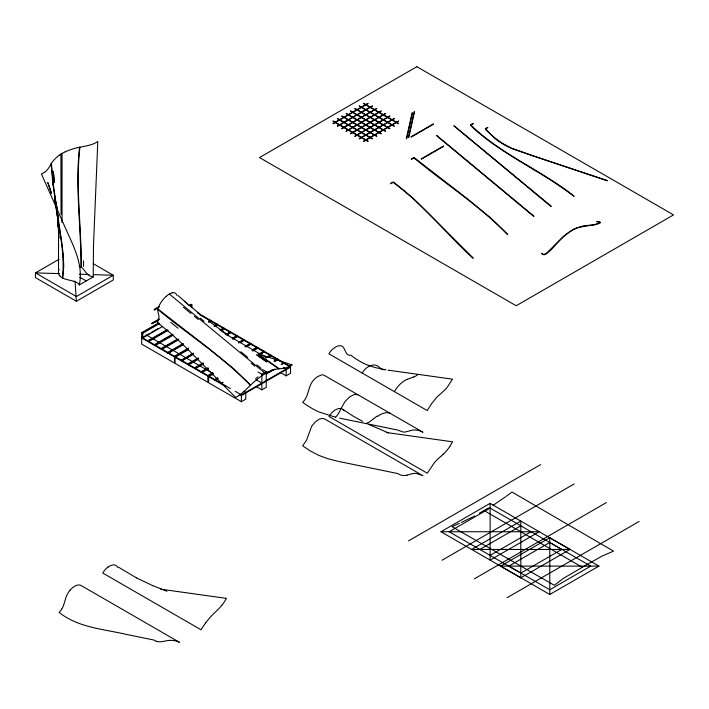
<?xml version="1.0" encoding="UTF-8"?>
<svg xmlns="http://www.w3.org/2000/svg" width="709" height="709" viewBox="0 0 709 709"><rect width="100%" height="100%" fill="white"/><g stroke="black" fill="none" stroke-linecap="round" stroke-linejoin="round"><path stroke-width="1.06" d="M61.045 214.393L60.912 154.013M81.349 267.258C81.535 227.234 75.367 187.194 79.904 147.215M80.994 267.258C81.198 227.234 75.012 187.185 79.559 147.197M58.51 269.597L58.537 231.099L58.785 238.073L57.881 217.893M233.864 368.972L250.578 385.067M436.531 135.587L533.744 216.458M436.877 135.605L533.957 216.192M63.154 254.097L63.766 266.167L62.773 277.999M474.525 129.26L474.543 129.277C504.586 155.794 542.261 171.764 573.865 196.34M487.243 127.576L485.328 128.754L485.364 129.366M62.427 277.972C65.653 250.401 57.11 223.202 54.699 195.888L58.466 219.887L54.531 196.951L57.509 211.468M600.036 222.139L594.904 224.762L583.463 225.825L573.333 229.273L563.628 236.203L547.002 252.803L543.865 254.566L541.676 253.281M73.949 281.287A12.523 7.232 0 0 1 77.184 282.776A12.097 6.984 0 0 1 79.311 284.929C83.839 263.863 72.415 244.233 64.359 225.639L41.441 173.989A25.019 14.446 0 0 0 44.366 172.358M406.346 138.698L412.115 112.837M406.691 138.769L412.461 112.917M408.411 137.573L414.18 111.721M408.747 137.652L414.517 111.792M292.081 364.896L292.073 364.913A25.019 11.069 -50.4 0 1 289.059 366.544A25.311 11.193 -50.4 0 1 286.312 367.661A31.019 13.719 -50.4 0 1 283.697 368.29M57.597 217.273L52.971 184.473M63.58 605.353L65.919 597.625A15.031 8.676 -60 0 1 67.585 593.796A12.682 7.32 -60 0 1 69.952 590.313M292.064 364.931L258.067 353.747M61.701 242.256L53.308 184.482L51.429 163.628M607.267 180.503L533.709 156.086L511.074 147.942L501.963 143.103L493.287 136.793L485.532 129.038L487.889 127.602M440.75 456.428L438.72 458.174A28.13 16.245 -60 0 0 433.979 463.243L427.305 473.231L329.003 416.475L331.537 412.966L334.692 410.219L338.096 408.641L341.064 408.473L344.991 401.586L349.643 396.872L354.314 394.443L357.992 394.727M340.861 408.996L339.921 410.848A17.681 10.21 -60 0 1 335.534 417.326M362.237 373.067C365.383 366.757 375.017 361.227 380.299 368.326M283.689 368.29A47.6 21.048 -50.4 0 1 282.483 368.45L279.009 368.777M449.772 446.502L452.608 441.813L386.21 432.481M443.258 454.247L440.909 456.295M255.657 378.712L257.916 376.798M373.696 418.7L377.117 416.041M373.421 418.913L370.399 421.217A21.944 13.187 -59.3 0 1 366.057 423.53M506.412 496.14L512.022 492.064L613.542 551.15L602.278 555.971L585.696 565.312L563.425 578.358L554.385 585.306L452.041 526.69L459.379 523.339M505.73 496.672L494.554 504.329M494.474 504.374L492.95 505.295M153.188 323.082L154.119 322.533M390.482 183.454L393.016 182.071L393.947 182.39L413.25 198.325L473.178 257.987M390.615 183.764L393.194 182.39M470.803 125.094L473.222 123.694M488.581 507.866L479.417 513.156M59.077 259.246L35.45 272.894L35.45 277.618L76.412 301.272L113.272 279.984L113.272 275.26L93.269 263.704M332.982 123.49L367.918 103.319M333.15 123.791L368.086 103.62M337.342 126.007L372.278 105.836M337.519 126.308L372.455 106.137M341.711 128.533L376.647 108.362M341.889 128.834L376.825 108.663M79.328 284.929L93.189 276.918L93.526 244.49L97.798 141.587A25.019 14.446 0 0 1 94.829 143.227A25.311 14.614 0 0 1 91.426 144.565A31.019 17.902 0 0 1 87.615 145.629A47.6 27.483 0 0 1 85.656 146.054L79.727 147.206A51.323 29.627 0 0 0 75.863 148.084A49.329 28.475 0 0 0 72.141 149.182A55.532 32.065 0 0 0 68.56 150.432A48.212 27.837 0 0 0 65.228 151.832M346.081 131.05L381.017 110.879M346.258 131.351L381.194 111.18M350.45 133.576L385.386 113.405M350.627 133.877L385.554 113.706M354.819 136.093L389.755 115.922M354.987 136.394L389.923 116.223M359.188 138.618L394.115 118.447M359.357 138.92L394.293 118.749M363.549 141.135L398.485 120.973M363.726 141.437L398.662 121.266M411.034 136.793L433.332 123.915M411.202 137.094L433.509 124.217M411.264 159.073L413.879 157.558L415.244 158.453L465.042 196.951L491.018 218.204L507.741 234.36M470.448 124.899L473.018 123.419M154.677 309.106L159.33 306.43M154.101 309.78L159.498 306.731M421.217 158.878L443.524 146.001M421.394 159.179L443.692 146.302M151.522 323.49L158.958 319.201M151.637 323.783L159.135 319.502M141.685 337.316L174.449 356.237L174.449 363.043L141.685 344.131L141.685 332.636L158.701 322.817M188.948 305.357L190.836 304.258L191.9 304.879L191.9 307.688M141.685 332.636L142.748 333.257L159.764 323.437M190.012 305.969L191.9 304.879M145.469 335.791L141.694 337.971L147.871 341.543L167.723 330.084M147.366 334.701L149.253 333.611M151.141 332.521L157.761 328.701M162.6 326.468L142.748 337.936L142.748 333.257M166.775 329.977L147.871 340.887L147.871 341.543M167.12 330.172L148.216 341.091L148.216 341.738L154.394 345.31L172.925 334.613M148.216 341.738L168.068 330.279M172.358 334.285L154.394 344.654L154.394 345.31M154.97 344.982L154.97 345.637L172.925 335.268M177.215 339.274L161.147 348.553L161.147 349.209L154.97 345.637M208.411 321.266L210.298 320.176L210.298 320.831L208.411 321.921M178.686 339.035L161.67 348.855L161.67 349.51L167.847 353.082L182.975 344.344M208.933 321.567L210.821 320.477L210.821 321.133L216.998 324.704L216.998 324.048L214.162 325.679M161.147 349.209L178.163 339.381M161.67 349.51L178.686 339.682M208.933 322.223L210.821 321.133M182.975 343.688L167.847 352.426L167.847 353.082M183.392 343.936L168.272 352.665L168.272 353.321L174.449 356.893L188.346 348.979M214.588 325.927L217.424 324.288L217.424 324.944L223.601 328.515M214.162 326.335L216.998 324.704M168.272 353.321L183.392 344.592M214.588 326.583L217.424 324.944M174.449 356.237L188.629 348.048M219.825 330.039L223.601 327.859L223.601 329.8M220.49 330.421L224.266 328.24L257.03 347.153L257.03 347.809L252.298 350.538M188.346 349.634L175.114 357.274L181.3 360.837L192.635 354.296M221.43 330.536L224.266 328.896L230.452 332.468L230.452 331.812L225.719 334.542M193.584 353.091L181.3 360.19L181.3 360.837M192.981 353.835L181.637 360.385L181.637 361.041L187.823 364.603L198.786 358.275M226.065 334.737L230.788 332.007L230.788 332.663L236.974 336.226L236.974 335.579L232.242 338.299M226.667 334.648L230.452 332.468M181.637 361.041L192.981 354.491M227.013 334.843L230.788 332.663M198.219 357.948L187.823 363.956L187.823 364.603M232.818 338.636L237.542 335.906L237.542 336.562L243.728 340.125L243.728 339.469L238.995 342.199M188.39 364.284L188.39 364.94L197.846 359.481M232.818 339.292L237.542 336.562M203.075 362.937L194.567 367.847L194.567 368.503L188.39 364.94M194.567 368.503L203.598 363.238M238.578 343.05L244.242 339.771L244.242 340.426L250.428 343.998L250.428 343.342L244.756 346.621M195.09 368.148L195.09 368.804L203.598 363.894M240.466 342.615L244.242 340.426M207.888 367.9L201.276 371.72L201.276 372.376L195.09 368.804M208.313 368.139L201.693 371.968L201.693 372.615L207.879 376.187L212.603 373.457M246.12 346.311L250.844 343.59L250.844 344.237L257.03 347.809M201.276 372.376L207.888 368.556M245.704 346.728L250.428 343.998M201.693 372.615L208.313 368.795M246.12 346.967L250.844 344.237M207.879 375.531L207.879 382.346L175.105 363.425L175.105 356.609L207.879 375.531L212.603 372.801M252.298 349.883L257.03 347.153M243.887 391.262L245.757 392.343L245.757 399.158L241.379 401.684L208.606 382.763L208.606 375.956L213.347 373.235M252.103 350.858L257.766 347.578L290.53 366.5L290.53 373.306L286.152 375.832L280.534 372.597M213.347 373.882L208.614 376.612L214.8 380.184L217.636 378.544M253.042 350.964L257.766 348.234L263.952 351.806L263.952 351.15L259.228 353.88M217.636 377.888L214.8 379.528L214.8 380.184M217.973 378.092L215.137 379.723L215.137 380.378L221.323 383.95L221.323 383.294L223.211 382.204M259.565 354.075L264.289 351.345L264.289 352.001L270.475 355.572L270.475 354.917L265.751 357.646M260.168 353.986L263.952 351.806M215.137 380.378L217.973 378.748M259.565 354.73L264.289 352.001M266.69 357.753L271.042 355.244L271.042 355.9L277.228 359.472L277.228 358.816L274.392 360.456M268.206 357.54L271.042 355.9M273.966 361.298L277.751 359.117L277.751 359.773L283.928 363.336L283.928 362.689L281.092 364.32M274.392 361.103L277.228 359.472M274.915 361.404L277.751 359.773M258.032 371.986L261.86 374.201L266.238 371.667L266.238 387.327L261.86 389.861L256.241 386.618M265.972 373.049L267.86 371.959M266.389 373.297L273.009 369.478M281.517 364.568L284.353 362.928L284.353 363.584L290.53 367.147L241.379 395.525L239.615 394.505M265.972 373.705L272.584 369.885M266.389 373.953L274.897 369.043M235.193 391.306L241.379 394.878L290.53 366.5M408.544 540.87L540.639 464.608M440.963 531.741L490.114 503.363L569.956 549.457L520.805 577.835L440.963 531.741L539.265 531.741L490.114 560.119L490.114 503.363M442.062 560.216L574.148 483.955M479.842 549.457L520.805 525.812M490.114 555.386L531.076 531.741M474.321 578.836L606.408 502.575M500.634 566.11L549.785 537.732L598.937 566.11L549.785 594.488L500.634 566.11L598.937 566.11M507.032 597.731L639.119 521.469M411.468 159.348L413.87 157.965L415.049 158.745M154.305 310.055L156.707 308.672M154.349 322.01L155.971 321.399M154.482 322.32L155.758 321.7M474.463 515.957L473.452 516.515M472.442 517.065L461.32 522.498M413.95 376.86L407.515 379.288M407.028 475.163L411.566 473.851A28.13 16.245 -60 0 1 416.298 473.452L422.972 475.73L324.554 418.913L322.285 418.39L319.467 419.063L315.266 421.926L311.703 426.224L306.43 440.457L302.646 445.801L310.329 450.959L318.74 455.346L327.655 458.652L338.051 461.311M569.956 549.457L471.645 549.457L520.805 521.08L520.805 577.835M59.565 273.621L35.45 272.894L76.412 296.539L113.272 275.26L93.544 274.658M79.293 274.223L89.157 274.525M474.543 129.286L470.421 125.05M160.642 589.161L226.375 598.378A25.019 14.446 -60 0 1 224.248 601.976A25.311 14.614 -60 0 1 221.846 605.273M389.135 370.302L452.519 379.164L447.308 387.141A25.223 14.561 -60 0 1 444.534 390.278L438.818 395.356A25.861 14.933 -60 0 0 436.584 397.501L431.71 403.501L427.217 410.582L328.914 353.826L329.712 352.55A12.328 7.117 -60 0 1 332.37 349.369L336.208 346.666A14.667 8.473 -60 0 1 338.982 345.788C346.107 344.326 343.971 356.547 350.937 355.227A77.706 49.958 66.5 0 0 366.961 364.807L375.043 367.537L384.96 369.637M388.204 370.16L388.674 370.231M596.889 221.332C610.892 223.938 576.763 226.49 575.85 228.475C565.507 232.969 558.222 242.044 550.796 250.126C548.27 251.695 544.645 257.163 541.499 253.574M596.863 221.678L600.018 222.272M385.882 369.797L385.421 369.717M341.064 408.473L342.775 409.235L344.095 410.848M339.762 418.186L397.669 430.044L402.889 431.985A25.223 14.561 -60 0 0 405.663 431.923L411.371 430.407A25.861 14.933 -60 0 1 413.604 429.964L418.487 430.336L422.972 432.242L323.871 375.132A12.328 7.117 -60 0 0 321.212 375.017L317.375 376.736A14.667 8.473 -60 0 0 314.601 379.076C307.697 385.244 309.434 396.092 302.646 402.313A77.706 39.11 54.3 0 0 318.74 411.858L335.694 417.282M338.902 461.497L397.669 473.532L400.505 474.941A27.447 15.846 -60 0 0 407.019 475.207M73.913 281.26L66.105 279.355A15.031 8.676 0 0 1 62.587 277.99A12.682 7.32 0 0 1 59.999 276.058M607.152 180.83L512.306 148.837L504.347 144.902L497.195 140.338L485.461 129.481M388.532 432.924L369.061 424.567M393.247 182.39C422.945 204.103 446.103 233.421 472.956 258.244M152.736 585.643L166.943 591.244M152.727 585.643L136.429 577.87M362.591 421.368L352.772 415.899L342.979 409.403M136.429 577.87L118.864 567.404M363.726 103.319L398.662 123.49M363.549 103.62L398.485 123.791M359.357 105.836L394.293 126.007M359.188 106.137L394.115 126.308M354.987 108.362L389.923 128.533M354.819 108.663L389.755 128.834M350.627 110.879L385.554 131.05M350.45 111.18L385.386 131.351M346.258 113.405L381.194 133.576M346.081 113.706L381.017 133.877M341.889 115.922L376.825 136.093M341.711 116.223L376.647 136.394M337.519 118.447L372.455 138.618M337.342 118.749L372.278 138.92M333.15 120.973L368.086 141.135M332.982 121.266L367.918 141.437M197.368 312.713L223.601 327.859M200.018 314.893L203.545 316.932L203.545 316.276M210.298 320.831L204.121 317.26L204.121 316.604M225.497 334.01L252.643 349.688M253.379 350.104L266.487 357.673M283.343 367.404L286.152 369.026L286.152 375.832M262.41 369.46L266.238 371.667M79.736 277.157L86.259 280.924M483.999 510.515L582.302 567.271M256.117 379.732L261.86 383.046M146.063 334.79L178.836 353.702M179.492 354.083L212.257 373.005L212.257 374.946M208.606 375.956L230.363 388.514M225.427 386.316L221.89 384.278L221.89 383.622M221.235 330.899L228.768 335.579M226.127 333.744L210.13 322.081M574.06 196.047C541.224 170.08 500.811 154.438 470.811 124.961M258.785 354.482L279.036 368.618M258.599 354.766L278.841 368.902M178.039 328.258L170.772 322.373M199.832 314.007L190.109 306.004M240.847 351.735L247.751 357.398M194.461 316.391L198.228 319.475M190.916 313.484L183.427 307.334M256.782 364.816L261.134 368.396M551.203 206.23L454.203 125.901M550.99 206.505L453.813 125.83M415.04 158.736C445.633 184.313 479.842 205.628 507.52 234.626M166.278 296.265A13.063 5.778 -50.4 0 1 169.345 294.049L265.432 373.51A47.299 20.916 -50.4 0 1 268.33 372.012A48.212 21.323 -50.4 0 1 271.122 370.807M158.08 309.168L207.87 347.658L233.846 368.91M157.868 309.443C188.47 335.02 222.679 356.335 250.348 385.333M200.266 318.146L203.97 321.23M251.225 363.212L254.735 366.154M189.294 305.517L184.367 301.334M187.646 303.922L177.826 295.396M235.636 397.43L182.612 344.157L170.169 332.858L157.292 322.418A12.097 5.344 -50.4 0 0 158.692 319.05M86.844 273.798L83.538 269.287A15.031 8.676 0 0 0 81.18 267.258A12.682 7.32 0 0 0 79.186 266.247M54.451 198.006L56.693 209.43M58.005 218.877L56.481 205.273L58.625 228.475L57.571 215.766L58.36 227.412L57.881 217.893M61.718 242.212L63.154 254.061M75.012 281.198L76.412 301.272M51.083 163.655L52.962 184.517M83.511 260.841L83.538 266.531M549.785 537.732L549.785 594.488M261.86 374.201L261.86 389.861M257.766 347.578L257.766 348.234M241.379 394.878L241.379 401.684M224.266 328.24L224.266 328.896M65.193 151.85A47.299 27.305 0 0 0 62.046 153.428L62.046 222.599M278.929 368.769A51.323 22.697 -50.4 0 0 276.483 369.141A49.329 21.819 -50.4 0 0 273.86 369.85A55.532 24.558 -50.4 0 0 271.139 370.798M265.432 373.51A47.299 20.916 -50.4 0 0 262.436 375.416A48.212 21.323 -50.4 0 0 259.459 377.543A55.532 24.558 -50.4 0 0 256.419 379.918M169.345 294.049A13.063 5.778 -50.4 0 1 172.19 292.852M172.225 292.844A12.78 5.654 -50.4 0 1 174.467 292.817A14.472 6.399 -50.4 0 1 176.054 293.854A13.834 6.115 -50.4 0 1 176.709 295.228M238.605 395.675A25.019 11.069 -50.4 0 1 235.636 397.43M238.641 395.649A25.311 11.193 -50.4 0 0 241.583 393.477A31.019 13.719 -50.4 0 0 244.614 390.854A47.6 21.048 -50.4 0 0 246.085 389.463L250.463 385.2A51.323 22.697 -50.4 0 1 253.405 382.47M253.423 382.452A49.329 21.819 -50.4 0 1 256.41 379.927M166.243 296.291A12.78 5.654 -50.4 0 0 163.389 299.216A14.472 6.399 -50.4 0 0 160.872 302.628A13.834 6.115 -50.4 0 0 158.976 306.093A12.682 5.61 -50.4 0 0 157.983 309.301A15.031 6.647 -50.4 0 0 157.939 311.916L159.002 316.232A12.523 5.539 -50.4 0 1 158.701 319.006M93.198 276.918A12.097 6.984 0 0 1 89.511 275.704A12.523 7.232 0 0 1 86.879 273.816M59.299 155.253A47.299 27.305 0 0 1 62.046 153.428M44.392 172.331A25.311 14.614 0 0 0 46.697 170.39A31.019 17.902 0 0 0 48.522 168.193A47.6 27.483 0 0 0 49.267 167.067L51.261 163.646A51.323 29.627 0 0 1 52.785 161.413A49.329 28.475 0 0 1 54.69 159.259A55.532 32.065 0 0 1 56.853 157.194A48.212 27.837 0 0 1 59.272 155.271M59.175 269.526A12.78 7.382 0 0 0 58.466 271.272A14.472 8.357 0 0 0 58.625 273.736A13.834 7.985 0 0 0 59.981 276.058M61.701 609.137A12.097 6.984 -60 0 1 59.086 612.354C77.955 627.571 103.089 629.016 125.715 634.271L154.119 640.094A25.019 14.446 -60 0 0 156.246 641.237M156.272 641.255A25.311 14.614 -60 0 0 158.648 641.751A31.019 17.911 -60 0 0 161.342 641.689A47.6 27.483 -60 0 0 162.724 641.494L166.916 640.706A51.323 29.627 -60 0 1 169.646 640.378M169.664 640.378A49.329 28.475 -60 0 1 172.278 640.413A55.532 32.065 -60 0 1 174.813 640.723A48.212 27.837 -60 0 1 177.17 641.335M177.197 641.344A47.299 27.305 -60 0 1 179.421 642.292L81.118 585.537A13.063 7.542 -60 0 0 78.664 584.96A12.78 7.382 -60 0 0 75.81 585.678A14.472 8.357 -60 0 0 72.797 587.548A13.834 7.985 -60 0 0 69.961 590.296M63.553 605.397A12.523 7.232 -60 0 1 61.727 609.093M221.811 605.318A31.019 17.911 -60 0 1 219.143 608.322A47.6 27.483 -60 0 1 217.76 609.722L213.577 613.772A51.323 29.627 -60 0 0 210.839 616.6A49.329 28.475 -60 0 0 208.207 619.666A55.532 32.065 -60 0 0 205.672 622.901M205.654 622.927A48.212 27.837 -60 0 0 203.323 626.233A47.299 27.305 -60 0 0 201.064 629.796L102.761 573.04A13.063 7.542 -60 0 1 105.216 569.628A12.78 7.382 -60 0 1 108.069 567.058M108.087 567.032A14.472 8.357 -60 0 1 111.083 565.445A13.834 7.985 -60 0 1 113.919 564.913A12.682 7.32 -60 0 1 116.285 565.685A15.031 8.676 -60 0 1 117.951 567.581M384.677 369.752A17.681 10.201 -60 0 1 380.334 368.281M394.399 391.607A21.935 12.93 -61.9 0 1 407.524 379.226M418.071 374.458A21.944 12.594 -62.5 0 1 413.941 376.94M449.781 446.502A27.447 15.846 -60 0 1 443.267 454.283M377.206 416.617A21.935 12.744 -58.6 0 1 390.535 413.4M416.865 66.708L259.503 157.558L516.187 305.756L673.55 214.898L416.865 66.708M490.114 508.096L449.151 531.741L520.805 573.111L561.758 549.457L490.114 508.096M549.785 542.465L508.823 566.11L549.785 589.764L590.748 566.11L549.785 542.465M261.718 358.337L256.649 354.775L266.717 361.918L261.718 358.337M51.465 193.397L47.866 182.647L51.465 193.397M54.256 182.479L53.37 171.578L54.256 182.479"/></g></svg>
